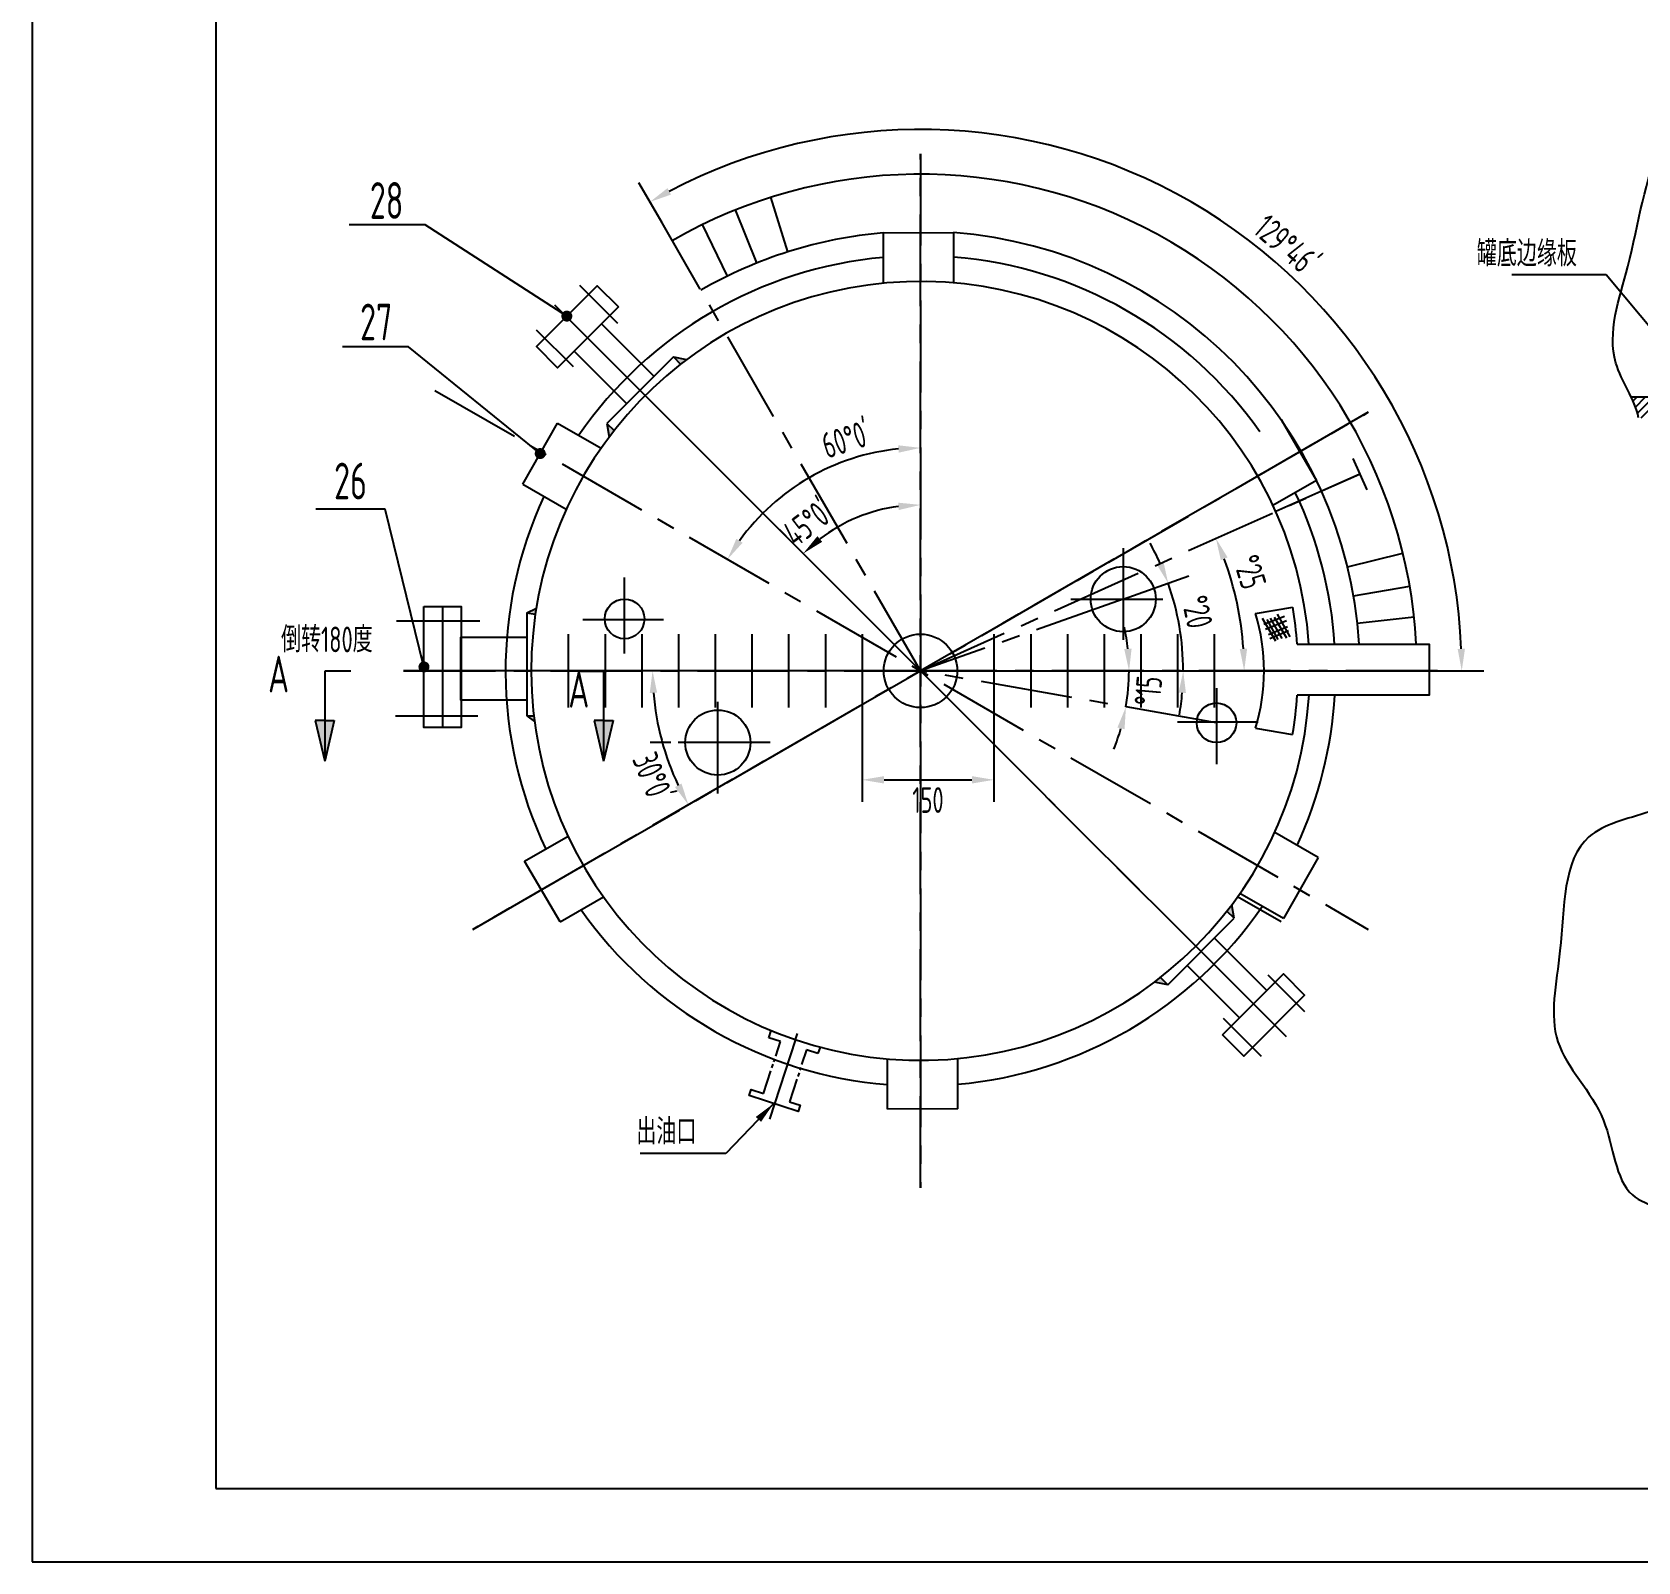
# Model space of a CAD drawing. Extents: x 0 to 594, y 0 to 420.
# Drawn here: x 0 to 218.6, y 0 to 208.2 of the extents above; entities that cross this region are included whole.
import ezdxf

# ---------------------------------------------------------------- set-up
doc = ezdxf.new("R2010")
doc.units = 0
doc.header["$LTSCALE"] = 10
for name, pattern in [('G', [2, 1.25, -0.25, 0.25, -0.25]), ('J', [2, 1.25, -0.25, 0.25, -0.25]), ('K', [2.5, 1.25, -0.25, 0.25, -0.25, 0.25, -0.25])]:
    doc.linetypes.add(name, pattern=pattern)
doc.layers.get('0').update_dxf_attribs({"linetype": 'CONTINUOUS'})
doc.layers.get('DEFPOINTS').update_dxf_attribs({"linetype": 'CONTINUOUS'})
for name, color, linetype in [('01', 7, 'CONTINUOUS'), ('02', 1, 'CONTINUOUS'), ('05', 4, 'G'), ('06', 14, 'J'), ('07', 6, 'K'), ('08', 1, 'CONTINUOUS'), ('10', 1, 'CONTINUOUS'), ('11', 3, 'CONTINUOUS')]:
    doc.layers.add(name, color=color, linetype=linetype)
doc.styles.get("Standard").update_dxf_attribs({"font": 'isocp.shx', "width": 0.707, "bigfont": 'intecad.shx'})
doc.dimstyles.new('INTE', dxfattribs={"dimtxt": 3.5, "dimasz": 3, "dimexe": 3, "dimexo": 0, "dimgap": 1, "dimtad": 2, "dimdec": 1, "dimdsep": 46, "dimlunit": 6, "dimtxsty": 'Standard', "dimcen": 0, "dimclrd": 1, "dimclre": 1, "dimclrt": 3, "dimaunit": 1, "dimadec": 0, "dimazin": 0, "dimtfac": 1, "dimtdec": 4, "dimtofl": 0, "dimtmove": 0, "dimatfit": 1, "dimfxl": 0, "dimtzin": 0, "dimarcsym": 0})
doc.dimstyles.new('INTE$2', dxfattribs={"dimtxt": 3.5, "dimasz": 3, "dimexe": 3, "dimexo": 0, "dimgap": 1, "dimtad": 2, "dimdec": 1, "dimdsep": 46, "dimlunit": 6, "dimtxsty": 'Standard', "dimcen": 0, "dimclrd": 1, "dimclre": 1, "dimclrt": 3, "dimaunit": 1, "dimadec": 1, "dimazin": 0, "dimtfac": 1, "dimtdec": 4, "dimtmove": 0, "dimatfit": 0, "dimfxl": 0, "dimtzin": 0, "dimarcsym": 0})
doc.dimstyles.new('INTE$7', dxfattribs={"dimtxt": 3.5, "dimasz": 1.5, "dimexe": 3, "dimexo": 0, "dimgap": 1, "dimtad": 2, "dimtoh": 1, "dimdec": 1, "dimdsep": 46, "dimlunit": 6, "dimtxsty": 'Standard', "dimblk1": 'DOT', "dimblk2": 'DOT', "dimsah": 1, "dimcen": 0, "dimclrd": 1, "dimclre": 1, "dimclrt": 3, "dimaunit": 1, "dimadec": 0, "dimazin": 0, "dimtfac": 1, "dimtdec": 4, "dimtmove": 0, "dimatfit": 1, "dimldrblk": 'DOT', "dimfxl": 0, "dimtzin": 0, "dimarcsym": 0})

# ---------------------------------------------------------------- blocks, each defined once
blk = doc.blocks.new('*U1')
at = {"layer": '01'}
for points in [[(25, 410), (25, 10)], [(25, 10), (584, 10)]]:
    blk.add_lwpolyline(points, dxfattribs=at)
at = {"layer": '02'}
for points in [[(0, 420), (0, 0)], [(0, 0), (594, 0)]]:
    blk.add_lwpolyline(points, dxfattribs=at)
blk = doc.blocks.new('*D8')
at = {"color": 1, "linetype": 'ByBlock'}
for p, q in [((113, 116.68), (113, 103.44)), ((130.95, 116.27), (130.95, 103.44)), ((116, 106.44), (127.95, 106.44))]:
    blk.add_line(p, q, dxfattribs=at)
for points in [[(116, 106.94), (116, 105.94), (113, 106.44)], [(127.95, 106.94), (127.95, 105.94), (130.95, 106.44)]]:
    blk.add_solid(points, dxfattribs=at)
at = {"layer": 'DEFPOINTS', "color": 0, "linetype": 'ByBlock'}
for p in [(113, 116.68), (130.95, 116.27), (130.95, 106.44)]:
    blk.add_point(p, dxfattribs=at)
at = {"color": 3, "linetype": 'ByBlock', "insert": (121.97, 103.69), "char_height": 3.5, "attachment_point": 5}
blk.add_mtext('150', dxfattribs=at)
blk = doc.blocks.new('*D28')
at = {"color": 1, "linetype": 'ByBlock'}
blk.add_arc((120.95, 121.27), 22.59, 97.6154, 127.3846, dxfattribs=at)
for points in [[(117.93, 144.16), (117.99, 143.16), (120.95, 143.86)], [(107.57, 138.84), (106.91, 139.6), (104.98, 137.24)]]:
    blk.add_solid(points, dxfattribs=at)
at = {"layer": 'DEFPOINTS', "color": 0, "linetype": 'ByBlock'}
for p in [(120.95, 191.66), (71.18, 171.04), (115.11, 143.09), (170.72, 71.5), (120.95, 50.89)]:
    blk.add_point(p, dxfattribs=at)
at = {"color": 3, "linetype": 'ByBlock', "insert": (105.61, 141.43), "char_height": 3.5, "attachment_point": 5, "rotation": 37.2799}
blk.add_mtext("45°0'", dxfattribs=at)
blk = doc.blocks.new('*D29')
at = {"color": 1, "linetype": 'ByBlock'}
blk.add_arc((120.95, 121.27), 30.35, 95.666, 144.334, dxfattribs=at)
for points in [[(117.93, 151.97), (117.98, 150.97), (120.95, 151.62)], [(96.72, 138.7), (95.88, 139.24), (94.67, 136.45)]]:
    blk.add_solid(points, dxfattribs=at)
at = {"layer": 'DEFPOINTS', "color": 0, "linetype": 'ByBlock'}
for p in [(120.95, 191.66), (54.83, 159.45), (101.45, 144.52), (181.91, 86.08), (120.95, 50.89)]:
    blk.add_point(p, dxfattribs=at)
at = {"color": 3, "linetype": 'ByBlock', "insert": (110.84, 152.79), "char_height": 3.5, "attachment_point": 5, "rotation": 17.7906}
blk.add_mtext("60°0'", dxfattribs=at)
blk = doc.blocks.new('*D30')
at = {"color": 1, "linetype": 'ByBlock'}
blk.add_arc((120.95, 121.27), 36.48, 184.7126, 205.2874, dxfattribs=at)
for points in [[(84.09, 118.25), (85.09, 118.3), (84.47, 121.27)], [(88.41, 105.92), (87.52, 105.46), (89.36, 103.03)]]:
    blk.add_solid(points, dxfattribs=at)
at = {"layer": 'DEFPOINTS', "color": 0, "linetype": 'ByBlock'}
for p in [(181.91, 156.47), (50.57, 121.27), (191.34, 121.27), (85.02, 114.94), (60, 86.08)]:
    blk.add_point(p, dxfattribs=at)
at = {"color": 3, "linetype": 'ByBlock', "insert": (84.47, 106.85), "char_height": 3.5, "attachment_point": 5, "rotation": 291.5733}
blk.add_mtext("30°0'", dxfattribs=at)
blk = doc.blocks.new('*D31')
at = {"color": 1, "linetype": 'ByBlock'}
blk.add_line((148.55, 131.03), (157.5, 134.2), dxfattribs=at)
for start, end in [(24.2846, 29.0923), (0, 19.4769), (350.3846, 355.1923)]:
    blk.add_arc((120.95, 121.27), 35.76, start, end, dxfattribs=at)
for points in [[(154.02, 136.17), (153.09, 135.79), (154.67, 133.2)], [(156.09, 118.3), (157.09, 118.25), (156.72, 121.27)]]:
    blk.add_solid(points, dxfattribs=at)
at = {"layer": 'DEFPOINTS', "color": 0, "linetype": 'ByBlock'}
for p in [(148.55, 131.03), (156.49, 125.32), (50.57, 121.27), (120.95, 121.27), (191.34, 121.27)]:
    blk.add_point(p, dxfattribs=at)
at = {"color": 3, "linetype": 'ByBlock', "insert": (158.62, 129.3), "char_height": 3.5, "attachment_point": 5, "rotation": 282.0351}
blk.add_mtext('°20', dxfattribs=at)
blk = doc.blocks.new('*D32')
at = {"color": 1, "linetype": 'ByBlock'}
for start, end in [(6.0569, 12.1139), (350.0465, 0), (337.9327, 343.9896)]:
    blk.add_arc((120.95, 121.27), 28.39, start, end, dxfattribs=at)
for points in [[(149.69, 124.29), (148.69, 124.24), (149.35, 121.27)], [(147.76, 113.55), (148.73, 113.33), (148.92, 116.37)]]:
    blk.add_solid(points, dxfattribs=at)
at = {"layer": 'DEFPOINTS', "color": 0, "linetype": 'ByBlock'}
for p in [(120.95, 121.27), (120.95, 121.27), (191.34, 121.27), (149.3, 119.63), (161.25, 114.2)]:
    blk.add_point(p, dxfattribs=at)
at = {"color": 3, "linetype": 'ByBlock', "insert": (151.98, 118.54), "char_height": 3.5, "attachment_point": 5, "rotation": 84.9689}
blk.add_mtext('°15', dxfattribs=at)
blk = doc.blocks.new('*D33')
at = {"color": 1, "linetype": 'ByBlock'}
for p, q in [((85.76, 182.23), (82.61, 187.68)), ((191.34, 121.27), (197.64, 121.27))]:
    blk.add_line(p, q, dxfattribs=at)
blk.add_arc((120.95, 121.27), 73.69, 2.3329, 117.6671, dxfattribs=at)
for points in [[(86.98, 186.09), (86.5, 186.97), (84.11, 185.09)], [(195.08, 124.28), (194.08, 124.26), (194.64, 121.27)]]:
    blk.add_solid(points, dxfattribs=at)
at = {"layer": 'DEFPOINTS', "color": 0, "linetype": 'ByBlock'}
for p in [(133.75, 193.84), (85.76, 182.23), (50.57, 121.27), (120.95, 121.27), (191.34, 121.27)]:
    blk.add_point(p, dxfattribs=at)
at = {"color": 3, "linetype": 'ByBlock', "insert": (170.79, 179.23), "char_height": 3.5, "attachment_point": 5, "rotation": 319.3089}
blk.add_mtext("129°46'", dxfattribs=at)
blk = doc.blocks.new('*D34')
at = {"color": 1, "linetype": 'ByBlock'}
blk.add_arc((120.95, 121.27), 44.07, 3.9012, 20.2411, dxfattribs=at)
for points in [[(161.84, 136.33), (162.76, 136.71), (161.17, 139.3)], [(165.42, 124.29), (164.42, 124.25), (165.02, 121.27)]]:
    blk.add_solid(points, dxfattribs=at)
at = {"layer": 'DEFPOINTS', "color": 0, "linetype": 'ByBlock'}
for p in [(180.71, 148.06), (164.59, 127.44), (50.57, 121.27), (120.95, 121.27), (191.34, 121.27)]:
    blk.add_point(p, dxfattribs=at)
at = {"color": 3, "linetype": 'ByBlock', "insert": (165.8, 134.73), "char_height": 3.5, "attachment_point": 5, "rotation": 286.7018}
blk.add_mtext('°25', dxfattribs=at)
blk = doc.blocks.new('_DOT')
at = {"color": 0, "linetype": 'ByBlock'}
blk.add_line((-0.5, 0), (-1, 0), dxfattribs=at)
at = {"color": 0, "linetype": 'ByBlock', "const_width": 0.5}
blk.add_lwpolyline([(-0.25, 0, 1), (0.25, 0, 1)], format="xyb", close=True, dxfattribs=at)

msp = doc.modelspace()

# ---------------------------------------------------------------- hatches: boundary and pattern name
at = {"layer": '01'}
h = msp.add_hatch(color=256, dxfattribs=at)
h.paths.add_polyline_path([(89.1, 163.64), (87.3, 164.02), (88.29, 163.01, -0.004837)])
h.paths.add_polyline_path([(79.25, 153.98), (78.23, 154.96), (78.58, 153.1, -0.005239)])
h = msp.add_hatch(color=256, dxfattribs=at)
h.paths.add_polyline_path([(68.59, 129.75), (67.36, 129.18), (68.48, 129, -0.003335)])
h.paths.add_polyline_path([(68.29, 115.15), (67.36, 115.15), (68.38, 114.37, -0.003479)])
h = msp.add_hatch(color=256, dxfattribs=at)
h.paths.add_polyline_path([(39.83, 114.53), (38.55, 114.53), (39.83, 108.98)])
h.paths.add_polyline_path([(41.11, 114.53), (39.83, 114.53), (39.83, 108.98)])
h = msp.add_hatch(color=256, dxfattribs=at)
h.paths.add_polyline_path([(77.81, 114.53), (76.53, 114.53), (77.81, 108.98)])
h.paths.add_polyline_path([(79.09, 114.53), (77.81, 114.53), (77.81, 108.98)])
h = msp.add_hatch(color=256, dxfattribs=at)
h.paths.add_polyline_path([(152.8, 78.91), (154.61, 78.52), (153.62, 79.53, -0.004837)])
h.paths.add_polyline_path([(162.65, 88.56), (163.67, 87.59), (163.33, 89.44, -0.005239)])
at = {"layer": '02'}
h = msp.add_hatch(dxfattribs=at)
h.set_pattern_fill('ANSI31', color=256, scale=0.25, style=0)
h.set_pattern_definition([(45, (-16.2564, -10), (-0.561266, 0.561266), [])])
edge = h.paths.add_edge_path()
edge.add_line((250.01, 188.09), (253.01, 188.09))
edge.add_line((253.01, 188.09), (253.01, 207.94))
edge.add_spline(control_points=[(253.01, 207.94), (252.56, 207.85), (251.55, 207.63), (250.55, 207.48), (250.01, 207.41)], knot_values=[73.544075, 73.544075, 73.544075, 73.544075, 74.889159, 76.446997, 76.446997, 76.446997, 76.446997], degree=3, periodic=0)
edge.add_line((250.01, 207.41), (250.01, 188.09))
edge = h.paths.add_edge_path()
edge.add_line((229.6, 155.71), (236.01, 155.71))
edge.add_line((236.01, 155.71), (236, 158.52))
edge.add_line((236, 158.52), (217.71, 158.52))
edge.add_spline(control_points=[(217.71, 158.52), (218.14, 157.6), (218.51, 156.67), (218.71, 155.71)], knot_values=[1.415651, 1.415651, 1.415651, 1.415651, 4.398573, 4.398573, 4.398573, 4.398573], degree=3, periodic=0)
edge.add_line((218.71, 155.71), (229.6, 155.71))

# ---------------------------------------------------------------- linework, layer by layer
for p, q in [((100.32, 71.34), (100.64, 72.32)), ((101.88, 70.83), (100.32, 71.34)), ((107.28, 70.07), (106.98, 69.17)), ((106.98, 69.17), (105.42, 69.68))]:
    msp.add_line(p, q)
msp.add_lwpolyline([(103.12, 62.61), (104.56, 62.14), (104.29, 61.31), (97.62, 63.48), (97.9, 64.31), (99.58, 63.76)])
msp.add_circle((120.95, 121.27), 5)
at = {"layer": '01'}
for p, q in [((98.68, 176.79), (95.78, 184.01)), ((102.91, 178.31), (100.57, 185.72)), ((94.67, 175.01), (91.25, 182)), ((115.89, 180.88), (125.46, 180.92)), ((115.89, 180.88), (115.89, 174.03)), ((125.46, 180.92), (125.46, 174.08)), ((87.3, 164.02), (78.23, 154.96)), ((87.3, 164.02), (89.1, 163.64)), ((87.3, 164.02), (88.29, 163.01)), ((236, 158.52), (217.71, 158.52)), ((170.04, 155.46), (174.86, 147.19)), ((66.8, 146.69), (71.55, 155)), ((71.55, 155), (77.47, 151.58)), ((78.23, 154.96), (78.58, 153.1)), ((78.23, 154.96), (79.25, 153.98)), ((179.79, 150.19), (181.73, 145.91)), ((66.8, 146.69), (72.73, 143.27)), ((174.86, 147.19), (168.94, 143.77)), ((180.76, 148.05), (169.32, 142.95)), ((179.07, 135.45), (186.63, 137.29)), ((179.9, 131.47), (187.56, 132.79)), ((179.9, 131.47), (187.56, 132.79)), ((55.88, 130.05), (55.88, 113.56)), ((67.36, 129.18), (68.59, 129.75)), ((67.36, 129.18), (67.36, 115.15)), ((67.36, 129.18), (68.48, 129)), ((166.56, 129.07), (171.63, 129.94)), ((180.42, 127.77), (188.15, 128.61)), ((43.41, 121.22), (39.83, 121.22)), ((39.83, 121.22), (39.83, 114.76)), ((74.6, 121.22), (78.18, 121.22)), ((77.81, 121.22), (77.81, 114.76)), ((38.55, 114.53), (39.83, 108.98)), ((39.83, 114.53), (38.55, 114.53)), ((39.83, 114.76), (39.83, 108.98)), ((39.83, 114.76), (39.83, 108.98)), ((39.83, 114.53), (41.11, 114.53)), ((41.11, 114.53), (39.83, 108.98)), ((67.36, 115.15), (68.38, 114.37)), ((67.36, 115.15), (68.29, 115.15)), ((77.81, 114.53), (76.53, 114.53)), ((76.53, 114.53), (77.81, 108.98)), ((77.81, 114.76), (77.81, 108.98)), ((77.81, 114.76), (77.81, 108.98)), ((79.09, 114.53), (77.81, 108.98)), ((77.81, 114.53), (79.09, 114.53)), ((166.56, 113.47), (171.61, 112.61)), ((67.04, 95.35), (72.97, 98.77)), ((175.1, 95.85), (169.17, 99.28)), ((71.87, 87.09), (67.04, 95.35)), ((175.1, 95.85), (170.36, 87.55)), ((71.87, 87.09), (77.79, 90.51)), ((170.04, 87.09), (164.11, 90.51)), ((170.36, 87.55), (164.43, 90.97)), ((154.61, 78.52), (163.67, 87.59)), ((163.67, 87.59), (162.65, 88.56)), ((163.67, 87.59), (163.33, 89.44)), ((154.61, 78.52), (152.8, 78.91)), ((154.61, 78.52), (153.62, 79.53)), ((116.45, 61.62), (116.45, 68.46)), ((126.02, 61.67), (126.02, 68.51)), ((126.02, 61.67), (116.45, 61.62))]:
    msp.add_line(p, q, dxfattribs=at)
for points in [[(79.84, 170.81), (71.54, 162.51), (68.66, 165.4), (76.95, 173.69)], [(53.35, 130.05), (58.41, 130.05), (58.41, 113.56), (53.35, 113.56)], [(162.07, 71.74), (170.36, 80.03), (173.25, 77.14), (164.96, 68.85)]]:
    msp.add_lwpolyline(points, close=True, dxfattribs=at)
for points in [[(77.53, 168.5), (84.65, 161.38)], [(80.92, 157.65), (73.8, 164.77)], [(67.36, 117.27), (58.36, 117.27), (58.36, 125.85), (67.36, 125.85)], [(172.23, 124.92), (190.22, 124.92), (190.22, 117.96), (172.24, 117.96)], [(160.98, 84.9), (168.1, 77.77)], [(164.37, 74.04), (157.25, 81.16)]]:
    msp.add_lwpolyline(points, dxfattribs=at)
for centre, radius in [((148.55, 131.03), 4.43), ((80.66, 128.34), 2.7), ((93.36, 111.51), 4.43), ((161.25, 114.2), 2.7)]:
    msp.add_circle(centre, radius, dxfattribs=at)
for centre, radius, start, end in [((120.95, 121.27), 67.6, 3.0919, 120), ((120.95, 121.27), 59.82, 94.8542, 120), ((120.95, 121.27), 59.82, 3.4946, 85.6791), ((120.95, 121.27), 56.5, 95.1401, 145.4248), ((120.95, 121.27), 56.5, 35.1401, 85.4248), ((120.95, 121.27), 53, 3.9449, 356.4142), ((120.95, 121.27), 56.5, 155.1401, 205.4248), ((120.95, 121.27), 56.5, 3.7001, 25.4248), ((140.95, 121.27), 26.77, 343.0519, 16.9481), ((120.69, 121.33), 51.66, 3.98, 9.5929), ((120.69, 121.33), 51.66, 350.2754, 356.2544), ((120.95, 121.27), 56.5, 335.1401, 356.6366), ((120.95, 121.27), 56.5, 215.1401, 265.4248), ((120.95, 121.27), 56.5, 275.1401, 325.4248)]:
    msp.add_arc(centre, radius, start, end, dxfattribs=at)
at = {"layer": '02'}
for p, q in [((167.47, 128.42), (169.27, 125.38)), ((167.71, 127.64), (170.52, 128.73)), ((167.94, 126.94), (170.76, 128.11)), ((168.1, 128.26), (169.58, 125.53)), ((168.33, 126.23), (170.91, 127.33)), ((168.57, 128.42), (170.13, 125.69)), ((169.11, 128.58), (170.76, 125.77)), ((169.5, 128.97), (171.23, 125.92)), ((168.49, 125.69), (171.07, 126.78))]:
    msp.add_line(p, q, dxfattribs=at)
for points, knots in [([(218.71, 155.71), (218.18, 158.29), (213.39, 164.56), (218.36, 177.99), (220.04, 194.17), (234.44, 209.05), (246.68, 206.55), (252.56, 207.85), (253.01, 207.94)], [1.415651, 1.415651, 1.415651, 1.415651, 9.41538, 22.649572, 40.474612, 59.465596, 75.101913, 76.446997, 76.446997, 76.446997, 76.446997]), ([(228.71, 104.53), (225.92, 104.17), (220.2, 101.79), (208.23, 99.15), (208.82, 84.05), (205.54, 70.21), (215.25, 61.52), (215.57, 48.5), (224.19, 47.92), (227.94, 47.09), (228.71, 46.9)], [4.255933, 4.255933, 4.255933, 4.255933, 12.891967, 21.743108, 37.731473, 50.129069, 62.502087, 73.384749, 82.218669, 84.564625, 84.564625, 84.564625, 84.564625])]:
    msp.add_open_spline(points, degree=3, knots=knots, dxfattribs=at)
at = {"layer": '05'}
for p, q in [((120.95, 191.66), (120.95, 50.89)), ((120.95, 50.89), (120.95, 191.66)), ((120.95, 191.66), (120.95, 50.89)), ((120.95, 121.27), (85.76, 182.23)), ((170.72, 71.5), (71.18, 171.04)), ((71.18, 171.04), (170.72, 71.5)), ((54.83, 159.45), (181.91, 86.08)), ((60, 86.08), (181.91, 156.47)), ((181.91, 156.47), (60, 86.08)), ((120.95, 121.27), (180.71, 148.06)), ((148.55, 137.99), (148.55, 123.68)), ((80.66, 128.34), (80.66, 133.96)), ((148.55, 131.03), (120.95, 121.27)), ((141.44, 131.03), (154.97, 131.03)), ((85.94, 128.2), (75, 128.2)), ((80.66, 123.63), (80.66, 128.34)), ((120.95, 121.27), (50.57, 121.27)), ((50.57, 121.27), (191.34, 121.27)), ((191.34, 121.27), (50.57, 121.27)), ((191.34, 121.27), (50.57, 121.27)), ((50.57, 121.27), (191.34, 121.27)), ((120.95, 121.27), (191.34, 121.27)), ((161.25, 114.2), (120.95, 121.27)), ((93.36, 104.56), (93.36, 118.86)), ((161.25, 118.91), (161.25, 114.2)), ((155.96, 114.35), (166.9, 114.35)), ((161.25, 114.2), (161.25, 108.58)), ((86.94, 111.51), (84.15, 111.51)), ((100.47, 111.51), (86.94, 111.51)), ((103.93, 71.08), (100.4, 60.27)), ((103.93, 71.08), (104.2, 71.91))]:
    msp.add_line(p, q, dxfattribs=at)
at = {"layer": '06'}
for p, q in [((79.76, 168.53), (74.56, 173.73)), ((73.69, 162.63), (68.66, 167.65)), ((49.6, 128.1), (60.94, 128.1)), ((73, 126.27), (73, 116.27)), ((78, 126.27), (78, 116.27)), ((83, 126.27), (83, 116.27)), ((88, 126.27), (88, 116.27)), ((93, 126.27), (93, 116.27)), ((98, 126.27), (98, 116.27)), ((103, 126.27), (103, 116.27)), ((108, 126.27), (108, 116.27)), ((113, 126.27), (113, 116.27)), ((130.95, 126.27), (130.95, 116.27)), ((135.95, 126.27), (135.95, 116.27)), ((140.95, 126.27), (140.95, 116.27)), ((145.95, 126.27), (145.95, 116.27)), ((150.95, 126.27), (150.95, 116.27)), ((155.95, 126.27), (155.95, 116.27)), ((160.95, 126.27), (160.95, 116.27)), ((49.47, 115.15), (60.69, 115.15)), ((168.22, 79.91), (173.24, 74.89)), ((162.15, 74.01), (167.34, 68.82))]:
    msp.add_line(p, q, dxfattribs=at)
at = {"layer": '07'}
for points in [[(101.24, 68.84), (101.88, 70.83)], [(100.99, 68.07), (101.1, 68.42)], [(105.42, 69.68), (104.77, 67.69)], [(99.58, 63.76), (100.58, 66.85)], [(100.71, 67.23), (100.87, 67.73)], [(104.12, 65.69), (103.12, 62.61)], [(104.41, 66.57), (104.25, 66.08)], [(104.64, 67.27), (104.52, 66.92)]]:
    msp.add_lwpolyline(points, dxfattribs=at)

# ---------------------------------------------------------------- block references
at = {"layer": '01'}
msp.add_blockref('*U1', (0, 0), dxfattribs=at)

# ---------------------------------------------------------------- texts
at = {"color": 3, "insert": (210.31, 178.06), "char_height": 3.5, "attachment_point": 6}
msp.add_mtext('罐底边缘板', dxfattribs=at)
at = {"layer": '01', "char_height": 5, "attachment_point": 1}
for insert, width in [((32.13, 123.33), 7.703), ((73, 121.27), 4.813)]:
    msp.add_mtext('A', dxfattribs=dict(at, insert=insert, width=width))
at = {"layer": '05', "color": 3, "insert": (90.43, 58.57), "char_height": 3.5, "attachment_point": 6}
msp.add_mtext('出油口', dxfattribs=at)
at = {"layer": '10', "char_height": 5, "attachment_point": 1}
for s, insert, width in [('{\\C3;28}', (45.98, 187.79), 9.828), ('{\\C3;27}', (44.65, 171.25), 7.715), ('{\\C3;26}', (41.11, 149.61), 6.603)]:
    msp.add_mtext(s, dxfattribs=dict(at, insert=insert, width=width))
at = {"layer": '11', "insert": (33.89, 127.3), "char_height": 3.5, "width": 16.674, "attachment_point": 1}
msp.add_mtext('倒转180度', dxfattribs=at)

# ---------------------------------------------------------------- dimensions: what is measured, and where the dimension line sits
dim = msp.add_linear_dim(base=(130.95, 106.44), p1=(113, 116.68), p2=(130.95, 116.27), text='150', dimstyle='INTE')
dim.commit()
dim.dimension.update_dxf_attribs({"geometry": '*D8', "text_midpoint": (121.97, 103.69)})
at = {"layer": '08'}
for base, line1, line2, text, picture, middle in [((133.75, 193.84), ((50.57, 121.27), (191.34, 121.27)), ((120.95, 121.27), (85.76, 182.23)), "129%%d46'", '*D33', (168.99, 177.14)), ((164.59, 127.44), ((50.57, 121.27), (191.34, 121.27)), ((120.95, 121.27), (180.71, 148.06)), '%%d25', '*D34', (163.16, 133.94)), ((156.49, 125.32), ((148.55, 131.03), (120.95, 121.27)), ((50.57, 121.27), (191.34, 121.27)), '%%D20', '*D31', (155.93, 128.73)), ((149.3, 119.63), ((161.25, 114.2), (120.95, 121.27)), ((120.95, 121.27), (191.34, 121.27)), '%%D15', '*D32', (149.24, 118.78))]:
    dim = msp.add_angular_dim_2l(base=base, line1=line1, line2=line2, text=text, dimstyle='INTE$2', override={"dimazin": 2}, dxfattribs=at)
    dim.commit()
    dim.dimension.update_dxf_attribs({"geometry": picture, "text_midpoint": middle, "dimtype": 162})
for base, line1, line2, picture, middle in [((101.45, 144.52), ((120.95, 191.66), (120.95, 50.89)), ((54.83, 159.45), (181.91, 86.08)), '*D29', (111.68, 150.17)), ((115.11, 143.09), ((71.18, 171.04), (170.72, 71.5)), ((120.95, 191.66), (120.95, 50.89)), '*D28', (107.27, 139.25)), ((85.02, 114.94), ((181.91, 156.47), (60, 86.08)), ((50.57, 121.27), (191.34, 121.27)), '*D30', (87.02, 107.86))]:
    dim = msp.add_angular_dim_2l(base=base, line1=line1, line2=line2, dimstyle='INTE$2', override={"dimazin": 2}, dxfattribs=at)
    dim.commit()
    dim.dimension.update_dxf_attribs({"geometry": picture, "text_midpoint": middle, "dimtype": 162})

# ---------------------------------------------------------------- leaders
at = {"color": 1, "annotation_type": 0, "has_hookline": 1, "hookline_direction": 1, "text_width": 8.87}
msp.add_leader([(228.39, 158.26), (214.31, 175.18), (211.31, 175.18)], dimstyle='INTE', dxfattribs=at)
at = {"layer": '05', "color": 1, "annotation_type": 0, "has_hookline": 1, "hookline_direction": 1, "text_width": 7.65}
msp.add_leader([(100.96, 62.39), (94.43, 55.59), (91.43, 55.59)], dimstyle='INTE', dxfattribs=at)
at = {"layer": '08', "color": 1}
for points in [[(72.8, 169.55), (53.5, 181.96), (43.16, 181.96)], [(69.18, 150.85), (51.25, 165.36), (42.26, 165.36)], [(53.35, 121.81), (48.06, 143.28), (38.62, 143.28)]]:
    msp.add_leader(points, dimstyle='INTE$7', dxfattribs=at)

doc.saveas('drawing.dxf')
